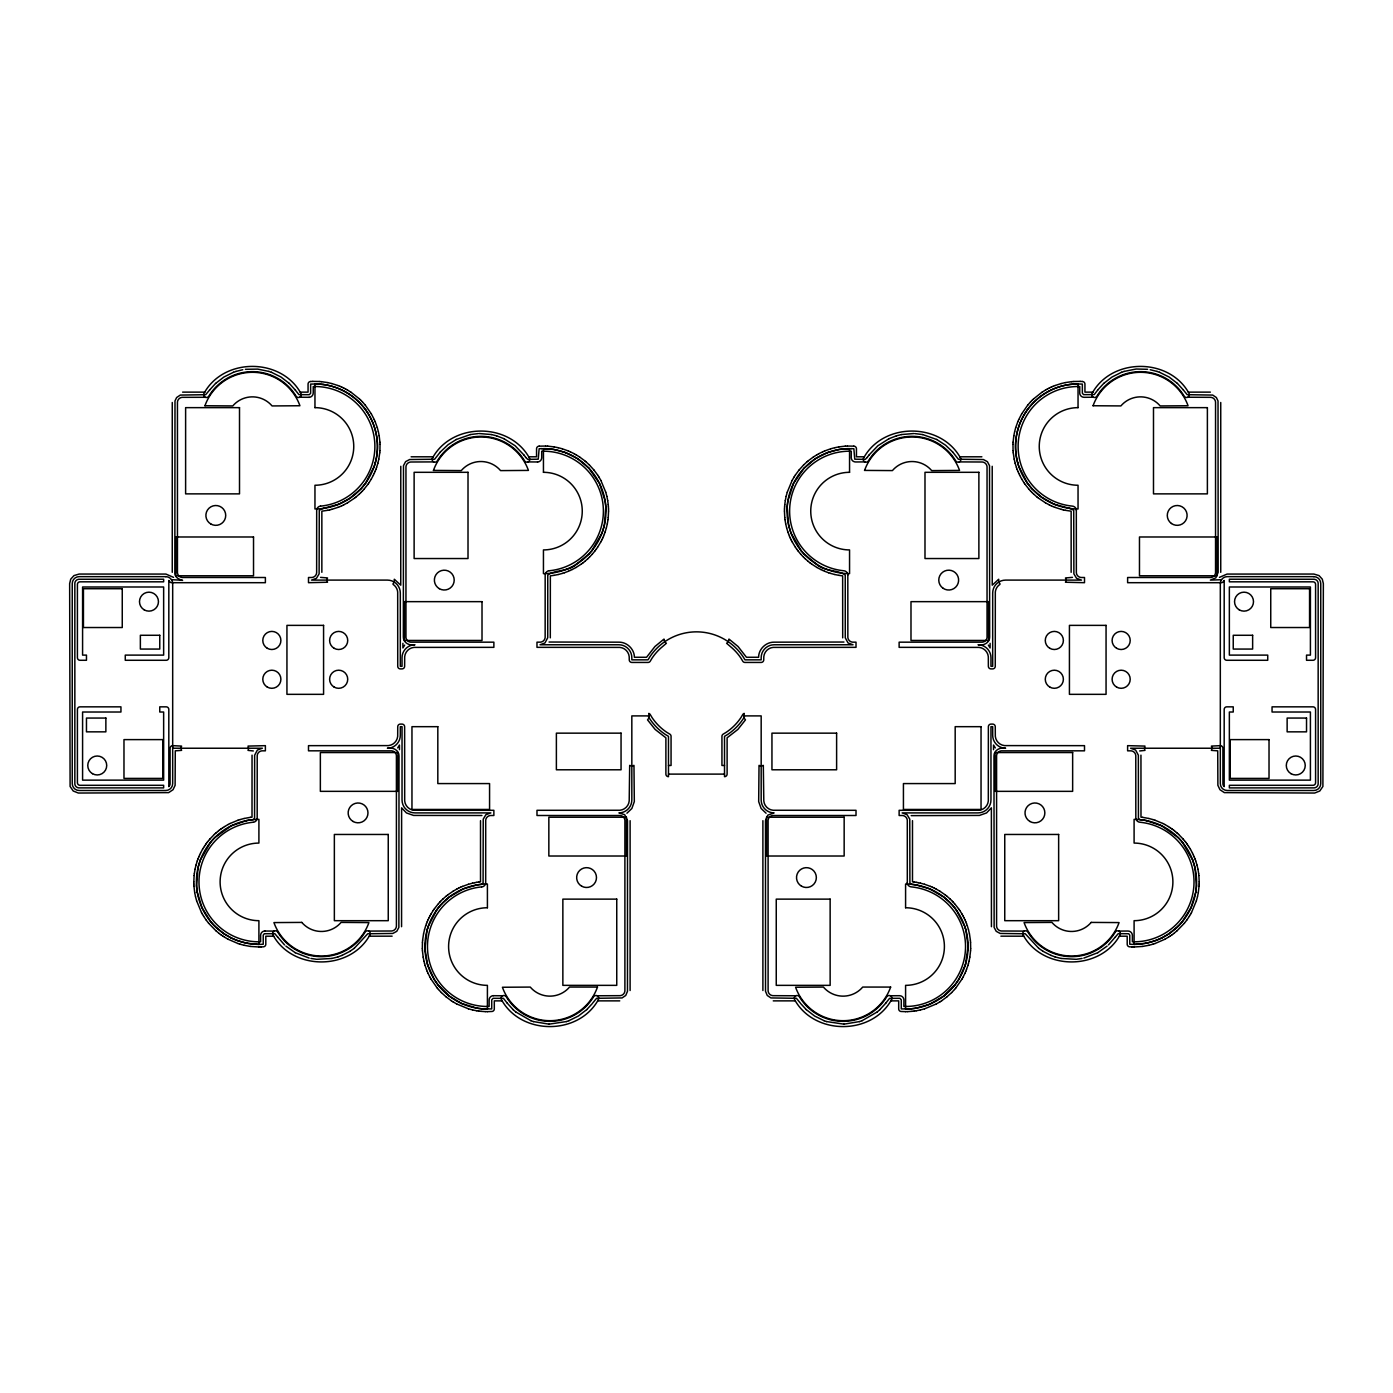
<?xml version="1.0" encoding="UTF-8"?>
<svg xmlns="http://www.w3.org/2000/svg" width="1393" height="1393" viewBox="0 0 1393 1393"><rect width="100%" height="100%" fill="white"/><g stroke="black" fill="none" stroke-linecap="round" stroke-linejoin="round"><path stroke-width="1.5" d="M193.819 881.821L194.115 875.553M608.549 511.179L608.236 517.447M784.451 511.057L784.485 509.037M970.66 948.616L970.555 942.347M1012.972 444.384L1013.077 450.653M1199.147 883.963L1199.181 881.943M252.046 755.145L252.011 817.151L250.479 817.325M379.923 450.653L380.028 444.384M400.784 466.307L400.749 585.164L394.289 579.262A5.607 5.607 0 0 1 392.965 583.876L393.139 584.433A10.343 10.343 0 0 1 397.684 592.025L397.736 666.324A2.594 2.594 0 0 0 400.313 668.901L402.037 668.901A2.594 2.594 0 0 0 404.632 666.324L404.684 656.678A10.343 10.343 0 0 1 413.965 647.397L493.871 647.345L493.871 642.173L410.587 642.156A5.172 5.172 0 0 1 405.955 637.506L405.955 466.638A5.172 5.172 0 0 1 410.587 462.006L433.676 461.901M401.567 926.693L401.619 807.836L406.46 812.937L413.582 815.427L481.908 815.497M422.445 942.347L422.34 948.616M550.305 637.855L550.357 575.849L553.996 575.361M784.485 508.933L784.59 506.913M787.167 507.052L788.664 525.3M970.555 950.757L970.66 948.737M1012.972 444.263L1013.077 442.243M1196.465 885.948L1194.968 867.7M1199.06 886.087L1199.147 884.067M379.749 452.777L379.906 450.757M422.445 942.243L422.619 940.223M784.59 506.808L784.764 504.788M787.167 507.017L787.863 500.94M970.555 950.862L969.824 957.095M1013.094 442.138L1013.808 435.905M1196.465 885.983L1195.769 892.06M1199.042 886.192L1198.328 892.425M194.132 875.448L194.358 873.446M379.732 452.882L378.809 459.098M422.619 940.118L423.542 933.902M608.01 519.554L608.236 517.552M784.764 504.684L785.304 500.575M194.376 873.324L195.055 869.232M607.992 519.676L607.313 523.768M785.321 500.453L786.14 496.396M787.881 500.923L793.47 483.475L803.918 468.396M1013.825 435.783L1014.626 431.726M969.807 957.217L969.006 961.274M1195.769 892.077L1191.032 907.661L1182.413 921.522M1198.311 892.547L1197.492 896.604M195.072 869.128L196.013 865.088M198.032 867.7L196.535 885.948M378.792 459.202L377.851 463.242M423.576 933.798L424.517 929.758M604.336 525.3L605.833 507.052M607.296 523.872L606.355 527.912M198.032 867.665L200.4 859.881M375.344 462.615C379.819 446.143 377.12 427.912 368.048 413.442M427.024 930.385L424.935 948.581L427.581 964.687M604.336 525.335L601.968 533.119M786.157 496.274L787.237 492.269M1014.661 431.621L1015.723 427.599M968.483 963.347L968.971 961.379M1197.475 896.726L1196.395 900.731M196.047 864.983L197.249 861.013M374.787 464.583L375.344 462.65M377.816 463.347L376.615 467.317M424.534 929.653L425.736 925.683M427.024 930.35L427.581 928.417M606.321 528.017L605.119 531.987M965.419 964.687L968.1 946.561L965.976 930.385M967.909 965.401L968.466 963.451M374.16 466.533L374.769 464.618M427.581 928.382L428.208 926.467M787.271 492.164L792.112 480.481M1015.758 427.494L1017.883 421.591M965.419 964.705L958.68 979.558M967.874 965.506L966.533 969.424M1196.361 900.836L1191.52 912.519M197.284 860.909L197.963 859.011M374.142 466.551L365.784 482.849M375.901 469.337L376.58 467.421M425.788 925.579L426.467 923.663M428.208 926.449L436.584 910.151M604.405 533.989L605.084 532.091M197.998 858.906L198.746 857.026M200.418 859.847L210.587 842.243M375.117 471.304L375.866 469.441M426.502 923.559L427.233 921.696M601.95 533.153L591.781 550.757M603.622 535.974L604.353 534.094M965.767 971.409L966.498 969.528M198.799 856.921L199.599 855.058M374.282 473.272L375.083 471.409M427.285 921.591L428.086 919.728M602.769 537.942L603.569 536.079M1017.917 421.487L1018.718 419.641M964.914 973.359L965.715 971.513M373.376 475.187L374.229 473.376M199.634 854.971L200.505 853.143M601.863 539.857L602.716 538.029M428.139 919.624L428.992 917.813M1018.771 419.537L1021.644 413.947M964.861 973.463L963.033 977.19M373.324 475.292L371.356 478.948M200.557 853.038L202.507 849.382M600.888 541.755L601.811 539.962M429.044 917.708L429.967 915.915M600.836 541.86L597.614 547.24M430.019 915.81L430.994 914.052M792.164 480.376L794.236 476.789M962.006 979.053L962.981 977.294M1190.493 914.383L1191.468 912.624M371.304 479.053L369.11 482.57M320.547 577.364L327.529 577.956A5.607 5.607 0 0 0 327.529 582.239L308.497 582.692L308.497 577.503L312.015 577.486A5.172 5.172 0 0 0 316.646 572.836L316.681 510.395A4.371 4.371 0 0 1 320.512 506.059M253.317 750.966L248.006 750.374A5.607 5.607 0 0 0 248.006 746.091L265.384 745.655L265.384 750.827L261.849 750.844A5.172 5.172 0 0 0 257.217 755.494L257.183 817.935A4.371 4.371 0 0 1 253.369 822.27M202.56 849.277L203.604 847.553M549.051 642.034L618.892 642.173C627.024 641.999 634.39 649.121 634.407 657.27L646.561 657.27L654.954 646.509L664.026 639.056A5.607 5.607 0 0 0 666.394 643.287L662.58 646.561A53.456 53.456 0 0 0 652.046 658.175L650.252 661.187A2.594 2.594 0 0 1 648.041 662.441L631.83 662.441A2.594 2.594 0 0 1 629.253 659.847L629.201 656.678A10.343 10.343 0 0 0 619.92 647.397L536.984 647.345L536.984 642.173L540.501 642.156A5.172 5.172 0 0 0 545.151 637.506L545.168 575.065A4.371 4.371 0 0 1 548.999 570.73M431.064 913.947L433.24 910.43M1021.696 413.843L1027.686 405.189M1024.952 413.442C1015.88 427.912 1013.181 446.143 1017.656 462.615M961.936 979.157L955.946 987.811M1219.432 577.364L1227.076 574.073L1313.86 574.055L1319.032 575.588L1322.288 579.192L1323.35 583.545L1322.897 786.453L1319.78 790.998L1314.661 793.035L1224.343 792.617L1219.955 789.692L1217.882 785.304L1217.726 750.827L1211.405 750.374A5.607 5.607 0 0 0 1211.405 746.091L1220.32 745.655A2.594 2.594 0 0 1 1222.897 748.233L1222.915 784.015A4.301 4.301 0 0 0 1224.168 786.627L1224.186 709.437A2.594 2.594 0 0 1 1226.78 706.843L1233.24 706.843L1233.24 712.015L1229.357 712.015L1229.357 780.132L1310.413 780.132L1310.413 712.015L1272.053 712.015L1272.053 706.843L1313.007 706.843A2.594 2.594 0 0 1 1315.584 709.437L1315.584 782.727A2.594 2.594 0 0 1 1313.007 785.304L1229.357 785.304L1229.357 787.898L1314.295 787.881A4.301 4.301 0 0 0 1318.161 784.015L1318.161 583.127A4.301 4.301 0 0 0 1314.295 579.262L1229.357 579.227L1229.357 581.821L1313.007 581.821A2.594 2.594 0 0 1 1315.584 584.416L1315.584 657.705A2.594 2.594 0 0 1 1313.007 660.282L1306.53 660.282L1306.53 655.11L1310.413 655.11L1310.413 586.993L1229.357 586.993L1229.357 655.11L1267.734 655.11L1267.734 660.282L1226.78 660.282A2.594 2.594 0 0 1 1224.186 657.705L1224.186 580.481L1223.472 581.421A2.594 2.594 0 0 1 1221.243 582.692L1127.616 582.692L1127.616 577.503L1210.9 577.486A5.172 5.172 0 0 0 1215.549 572.836L1215.549 401.968A5.172 5.172 0 0 0 1210.9 397.336L1187.829 397.231M1221.469 579.714L1210.378 580.097L1215.845 577.851L1218.161 572.366L1218.022 401.01L1216.368 397.527L1212.694 395.072L1187.202 394.689L1183.319 389.936M1189.396 916.211L1190.44 914.487M203.657 847.449L204.754 845.76M794.289 476.702L795.386 474.996M1024.969 413.425L1027.216 410.047M958.68 979.575L955.198 984.59M1189.343 916.298L1187.028 919.763M867.247 457.479L865.245 459.377L854.762 459.185L853.857 448.755L851.611 448.633M867.264 457.461L868.779 455.302M367.909 484.329L369.058 482.657M204.823 845.673L205.972 844.001M596.396 548.999L597.545 547.327M433.31 910.343L434.459 908.671M795.455 474.909L799.182 469.859M1115.375 936.984L1118.213 933.658L1128.713 933.745L1129.775 935.173L1129.775 944.245L1134.076 944.402A62.511 62.511 0 0 0 1196.604 881.873A62.511 62.511 0 0 0 1134.094 819.363L1134.094 843.078A38.795 38.795 0 0 1 1172.889 881.873A38.795 38.795 0 0 1 1134.094 920.686L1134.094 944.402M1115.375 936.984L1108.428 944.924M365.767 482.866L361.971 487.654M367.839 484.416L363.939 489.326M206.025 843.914L207.226 842.295M595.124 550.705L596.326 549.086M434.529 908.584L438.429 903.674M436.601 910.134L437.802 908.515M1027.233 410.03C1037.123 396.117 1052.934 386.645 1069.876 384.468M1186.975 919.85L1184.45 923.141M209.681 389.936L205.624 394.707L180.306 395.072L176.632 397.527L174.996 400.923L174.839 572.314C173.69 582.274 194.933 580.533 171.531 579.714M868.779 455.302L877.869 445.76L889.013 438.691M592.669 1003.064L596.57 998.311L622.062 997.928L625.736 995.473L627.477 991.328L627.512 820.634L624.708 814.696L618.892 812.903A12.937 12.937 0 0 0 631.83 799.965L631.83 715.898L648.041 715.898L649.904 719.014A56.051 56.051 0 0 0 665.366 734.477L668.483 736.34L668.483 776.685A2.594 2.594 0 0 1 665.889 774.108L665.889 737.802L655.128 729.427L647.536 719.868A5.607 5.607 0 0 0 648.755 713.756L648.755 713.408A2.594 2.594 0 0 1 650.252 714.574L652.046 717.569A53.456 53.456 0 0 0 666.794 732.318L669.807 734.128A2.594 2.594 0 0 1 671.06 736.34L671.06 765.471L668.483 765.471M1097.788 389.936L1094.236 394.585L1083.58 394.637L1082.361 393.157L1082.344 384.085L1076.005 383.963M885.844 1003.064L889.552 998.363L899.895 998.311L901.271 999.843L901.288 1008.915L909.664 1008.932M209.699 389.918L215.602 383.406M1097.806 389.918L1103.709 383.406M885.826 1003.082L879.923 1009.594M207.296 842.208L208.55 840.623M595.072 550.792L592.425 553.996M437.82 908.48L440.397 905.346M955.18 984.625L943.653 996.134M592.129 1003.761L586.766 1009.594M208.619 840.536L209.925 839.004M210.604 842.208L214.696 837.681M591.764 550.792L589.082 553.839M799.269 469.772L803.482 465.123M1027.755 405.102L1030.489 401.985M954.571 989.43L955.877 987.898M1182.396 921.557L1178.304 926.066M1184.381 923.228L1177.05 930.785M440.414 451.872L434.633 459.237L409.629 459.533L405.642 461.623L403.5 465.593L403.343 636.984C403.152 642.887 409.786 646.073 414.975 644.767A12.937 12.937 0 0 0 402.037 657.705L402.037 666.324L400.313 666.324L400.313 593.035A12.937 12.937 0 0 0 387.393 580.097L311.492 580.097L316.455 578.304L319.119 573.812L319.276 510.221L323.106 508.428M440.432 451.872L448.128 444.663L456.312 439.474M360.595 489.169L361.954 487.672M362.511 490.911L363.869 489.413M210.012 838.917L214.365 834.407M592.356 554.083L589.518 557.113M438.499 903.587L439.857 902.089M440.414 905.328L441.773 903.831M954.501 989.518L951.663 992.547M360.578 489.187L349.695 498.415L338.899 504.196M361.031 492.443L362.441 490.998M589.065 553.857L576.476 564.2M803.935 468.379L814.801 459.15M439.927 902.002L441.337 900.557M441.79 903.813L449.347 896.97M1030.559 401.915L1031.969 400.453M359.498 493.923L360.944 492.53M214.714 837.663L231.255 825.823M588.003 558.593L589.448 557.183M803.552 465.053L806.582 462.215M441.407 900.47L442.87 899.077M1032.056 400.383L1033.502 398.973M951.593 992.617L946.944 996.831M1178.286 926.101L1168.831 933.85M215.619 383.406L223.977 376.981L233.449 372.297M1103.726 383.406L1112.084 376.981L1121.574 372.297M586.749 1009.594L578.391 1016.019L568.901 1020.703M879.923 1009.594L877.277 1011.91M359.411 494.01L356.295 496.744M214.452 834.337L215.95 832.979M587.916 558.663L584.799 561.396M442.939 898.99L446.056 896.256M1033.589 398.903L1041.825 392.356M1107.104 946.108L1097.754 952.69M216.037 832.91L217.569 831.604M806.669 462.145L808.201 460.839M1176.963 930.855L1173.759 933.502M877.259 1011.927L862.075 1020.703M354.64 498.067L356.208 496.813M217.656 831.517L219.241 830.263M583.127 562.737L584.712 561.483M808.288 460.752L813.338 457.026M446.143 896.187L447.728 894.933M946.857 996.9L941.807 1000.644M354.24 948.337L367.735 933.763L392.826 933.449L396.779 931.308L398.868 927.407L399.025 756.016C399.199 750.148 392.582 746.874 387.393 748.233A12.937 12.937 0 0 0 400.313 735.295L400.313 726.676L402.037 726.676L402.037 799.965A12.937 12.937 0 0 0 414.975 812.903L490.876 812.903L485.896 814.696L483.232 819.188L483.092 882.779L481.856 884.259L477.242 884.868M354.222 948.354L349.887 951.349M354.536 498.137L347.553 502.803M219.328 830.193L220.947 828.992M581.421 564.008L583.04 562.807M447.815 894.863L452.986 891.294M449.364 896.953L463.469 888.804M988.334 645.098L990.092 647.954L990.092 643.322M995.298 747.902L993.54 745.046L993.54 749.678M943.636 996.152L929.531 1004.301L915.793 1008.219M1172.053 934.773L1173.672 933.571M581.316 564.061L576.058 567.473M221.034 828.939L222.706 827.79M1170.294 935.974L1171.966 934.825M222.793 827.721L224.482 826.624M813.425 456.956L816.942 454.762M814.835 459.133L816.524 458.036M1041.929 392.286L1045.447 390.092M940.014 1001.811L941.72 1000.714M1168.814 933.867L1161.745 937.942M1168.518 937.141L1170.207 936.044M349.869 951.367L342.051 955.372M576.458 564.217C568.919 571.739 554.954 569.598 547.762 575.065L547.728 637.715L544.959 642.974L540.031 644.767L618.892 644.767A12.937 12.937 0 0 1 631.83 657.705L631.83 659.847L648.041 659.847L649.904 656.747A56.051 56.051 0 0 1 743.096 656.747L744.959 659.847L761.17 659.847L761.17 657.705A12.937 12.937 0 0 1 774.108 644.767L853.021 644.767L848.041 642.974L845.272 637.802L845.238 575.065C838.029 569.615 824.099 571.722 816.542 564.217M816.542 458.018L827.512 452.621M224.586 826.571L228.173 824.499M453.073 891.241L456.678 889.169M626.937 813.216L631.865 808.48L634.32 801.619L633.972 765.384A5.607 5.607 0 0 1 629.688 765.384L629.201 800.975A10.343 10.343 0 0 1 619.92 810.256L536.984 810.308L536.984 815.497L620.268 815.514A5.172 5.172 0 0 1 624.9 820.164L624.9 991.032A5.172 5.172 0 0 1 620.268 995.664L597.179 995.769M939.927 1001.863L936.322 1003.935M1168.414 937.193L1164.827 939.265M347.466 502.856L343.792 504.806M575.953 567.526L572.297 569.476M817.047 454.71L818.805 453.735M1045.534 390.04L1047.31 389.065M1097.754 952.708L1083.824 958.071M818.91 453.683L822.636 451.837M1047.397 389.013L1049.208 388.09M228.278 824.447L230.071 823.524M456.765 889.117L458.558 888.194M936.235 1003.987L924.552 1008.828M1164.722 939.317L1155.058 943.514M456.329 439.474L470.416 434.546M341.877 505.729L343.705 504.858M570.364 570.399L572.192 569.528M1049.295 388.038L1051.123 387.184M230.176 823.472L237.942 820.251M231.273 825.805L246.7 820.581M458.663 888.142L460.491 887.271M1161.727 937.959L1156.12 940.379M889.03 438.691L896.413 435.835M299.721 397.231L309.054 397.301M339.927 506.564L341.773 505.763M528.208 461.901L537.541 461.971M822.741 451.802L824.586 451.001M568.414 571.234L570.259 570.433M1051.227 387.132L1053.073 386.331M959.324 461.901L982.413 462.006A5.172 5.172 0 0 1 987.045 466.638L987.045 637.506A5.172 5.172 0 0 1 982.413 642.156L899.129 642.173L899.129 647.345L979.035 647.397A10.343 10.343 0 0 1 988.316 656.678L988.368 666.324A2.594 2.594 0 0 0 990.963 668.901L992.687 668.901A2.594 2.594 0 0 0 995.264 666.324L995.316 592.025A10.343 10.343 0 0 1 999.861 584.433L1000.035 583.876A5.607 5.607 0 0 1 998.711 579.262L992.251 585.164L992.216 466.307M274.16 931.099L264.949 931.029M460.595 887.237L462.441 886.436M502.647 995.769L493.314 995.699M795.821 995.769L772.732 995.664A5.172 5.172 0 0 1 768.1 991.032L768.1 820.164A5.172 5.172 0 0 1 772.732 815.514L856.016 815.497L856.016 810.308L773.08 810.256A10.343 10.343 0 0 1 763.799 800.975L763.312 765.384A5.607 5.607 0 0 1 759.028 765.384L758.68 801.619L761.135 808.48L766.063 813.216M1024.308 931.099L1001.219 930.994A5.172 5.172 0 0 1 996.587 926.362L996.587 755.494A5.172 5.172 0 0 1 1001.219 750.844L1084.503 750.827L1084.503 745.655L1004.597 745.603A10.343 10.343 0 0 1 995.316 736.322L995.264 726.676A2.594 2.594 0 0 0 992.687 724.099L990.963 724.099A2.594 2.594 0 0 0 988.368 726.676L988.316 800.975A10.343 10.343 0 0 1 979.035 810.256L899.129 810.308L899.129 815.497L902.647 815.514A5.172 5.172 0 0 1 907.296 820.164L907.313 882.727M342.034 955.389L337.924 956.904M338.865 504.214L323.124 508.428M337.942 507.348L339.822 506.617M824.691 450.949L830.594 448.842M568.309 571.287L564.426 572.749M1053.178 386.279L1055.058 385.548M462.546 886.383L468.448 884.276M463.503 888.786L477.207 884.868M233.467 372.297L235.957 371.426M1121.574 372.297L1124.064 371.426M568.901 1020.703L566.411 1021.574M862.058 1020.703L859.568 1021.574M337.837 507.4L331.865 509.316M827.546 452.603L839.352 449.451L851.576 448.633M1055.163 385.495L1061.135 383.58M1156.103 940.397L1146.3 943.183M562.406 573.394L564.322 572.784M238.046 820.216L239.962 819.606M1153.038 944.158L1154.954 943.549M235.974 371.426L242.782 369.72M1124.081 371.426L1136.148 369.023L1147.588 369.302M337.907 956.904L331.952 958.454M566.394 1021.574L549.051 1024.151M859.568 1021.574L843.966 1024.151M896.43 435.835L901.532 434.546M830.698 448.807L834.703 447.728M562.302 573.428L558.297 574.508M240.066 819.572L244.071 818.492M468.57 884.242L472.575 883.162M924.43 1008.863L920.425 1009.942M1152.934 944.193L1148.929 945.272M329.793 509.838L331.76 509.35M1061.24 383.563L1065.279 382.605M327.721 510.291L329.688 509.855M834.825 447.71L838.882 446.892M558.175 574.525L554.118 575.344M244.193 818.475L250.357 817.343M472.68 883.145L474.647 882.709M1148.807 945.29L1142.643 946.422M920.32 1009.96L916.246 1010.778M470.434 434.546L478.287 433.589M901.55 434.546L913.808 433.536M331.934 958.454L317.029 959.307M1082.082 958.454L1076.859 959.22M327.599 510.308L321.853 511.179L321.853 572.314M1065.401 382.587L1071.6 381.665M246.735 820.564L253.352 819.589L254.571 818.266L254.64 755.198L257.409 750.026L262.389 748.233L172.68 748.233M474.769 882.692L476.754 882.326M1146.265 943.2L1134.094 944.402M839.004 446.874L845.238 446.16M476.859 882.309L478.861 882.013M915.758 1008.236L909.699 1008.932M914.139 1011.092L916.141 1010.796M245.412 369.302L257.722 369.11L268.919 371.426M1069.894 384.468L1075.988 383.963M478.966 881.995L480.515 881.821L480.515 820.686M1142.521 946.439L1134.146 946.979M912.032 1011.335L914.034 1011.092M310.639 381.49L310.482 381.508A2.594 2.594 0 0 0 308.062 383.963L308.062 392.129L300.157 392.129M1071.722 381.665L1073.724 381.49M539.143 446.16L538.812 446.195A2.594 2.594 0 0 0 536.566 448.633L536.549 456.8L528.661 456.8M911.91 1011.335L907.783 1011.614M1075.971 959.307L1061.066 958.454M310.761 381.49L312.763 381.386M1073.846 381.49L1080.115 381.386M539.248 446.16L545.534 446.056M541.389 448.633L539.143 448.755L538.238 459.185L527.755 459.377L525.753 457.479M845.342 446.16L847.362 446.056M392.112 936.166L369.145 936.2M261.1 946.944L263.556 946.805A2.594 2.594 0 0 0 265.802 944.367L265.802 936.2L273.707 936.2M479.192 433.536L491.45 434.546M312.885 381.386L319.154 381.49M541.424 448.633L553.613 449.434L565.454 452.603M847.466 446.056L853.752 446.16M258.906 944.402L258.906 920.686A38.795 38.795 0 0 1 220.111 881.873A38.795 38.795 0 0 1 258.906 843.078L258.906 819.363A62.511 62.511 0 0 0 196.396 881.873A62.511 62.511 0 0 0 258.906 944.402L263.225 944.245L263.225 935.173L264.287 933.745L274.787 933.658L277.625 936.984M258.976 946.979L260.979 946.944M487.463 1011.649L492.06 1011.475A2.594 2.594 0 0 0 494.306 1009.037L494.306 1000.87L502.194 1000.87M905.642 1011.649L907.661 1011.614M843.949 1024.151L826.606 1021.574M182.622 392.129L204.736 392.129M1092.843 392.129L1084.938 392.129L1084.938 383.998A2.594 2.594 0 0 0 1082.692 381.525L1082.361 381.49M1188.264 392.129L1210.378 392.129M205.346 397.301L182.1 397.336A5.172 5.172 0 0 0 177.451 401.968L177.451 572.836A5.172 5.172 0 0 0 182.1 577.486L265.384 577.503L265.384 582.692L171.757 582.692A2.594 2.594 0 0 1 169.528 581.421L168.832 580.498L168.814 657.705A2.594 2.594 0 0 1 166.22 660.282L125.266 660.282L125.266 655.11L163.643 655.11L163.643 586.993L82.587 586.993L82.587 655.11L86.47 655.11L86.47 660.282L79.993 660.282A2.594 2.594 0 0 1 77.416 657.705L77.416 584.416A2.594 2.594 0 0 1 79.993 581.821L163.643 581.821L163.643 579.227L78.705 579.262A4.301 4.301 0 0 0 74.839 583.127L74.839 784.015A4.301 4.301 0 0 0 78.705 787.881L163.643 787.898L163.643 785.304L79.993 785.304A2.594 2.594 0 0 1 77.416 782.727L77.416 709.437A2.594 2.594 0 0 1 79.993 706.843L120.947 706.843L120.947 712.015L82.587 712.015L82.587 780.132L163.643 780.132L163.643 712.015L159.76 712.015L159.76 706.843L166.22 706.843A2.594 2.594 0 0 1 168.814 709.437L168.832 786.627A4.301 4.301 0 0 0 170.085 784.015L170.103 748.233A2.594 2.594 0 0 1 172.68 745.655L181.595 746.091A5.607 5.607 0 0 0 181.595 750.374L175.274 750.827L175.118 785.304L173.045 789.692L168.657 792.617L78.339 793.035L73.22 790.998L70.103 786.453L69.65 583.545L70.712 579.192L73.968 575.588L79.14 574.055L165.924 574.073L173.568 577.364M411.127 456.8L433.223 456.8M864.339 456.8L856.451 456.8L856.451 448.668A2.594 2.594 0 0 0 854.188 446.195L853.857 446.16M959.777 456.8L981.873 456.8M1220.32 748.233L1130.611 748.233L1135.591 750.026L1138.36 755.198L1138.429 818.266L1139.648 819.589L1146.265 820.564M1139.683 750.966L1144.994 750.374A5.607 5.607 0 0 1 1144.994 746.091L1127.616 745.655L1127.616 750.827L1131.151 750.844A5.172 5.172 0 0 1 1135.783 755.494L1135.817 818.057A4.44 4.44 0 0 0 1139.962 822.236A59.934 59.934 0 0 1 1193.94 884.816A59.934 59.934 0 0 1 1134.094 941.807L1132.37 941.772L1132.37 935.347A4.371 4.371 0 0 0 1128.051 931.029L1118.84 931.099M724.517 765.471L721.94 765.471L721.94 736.34A2.594 2.594 0 0 1 723.193 734.128L726.206 732.318A53.456 53.456 0 0 0 740.954 717.569L742.748 714.574A2.594 2.594 0 0 1 744.245 713.408L744.245 713.756A5.607 5.607 0 0 0 745.464 719.868L737.872 729.427L727.111 737.802L727.111 774.108A2.594 2.594 0 0 1 724.517 776.685L724.517 736.34L727.634 734.477A56.051 56.051 0 0 0 743.096 719.014L744.959 715.898L761.17 715.898L761.17 799.965A12.937 12.937 0 0 0 774.108 812.903L767.787 815.149L765.488 820.634L765.523 991.328L767.264 995.473L770.938 997.928L796.43 998.311L800.331 1003.064M668.483 774.108L724.517 774.108M911.179 815.636L979.418 815.427L986.54 812.937L991.381 807.836L991.433 926.693M301.776 922.41L273.933 922.584A50.444 50.444 0 0 0 368.919 922.584L341.076 922.41A25.805 25.805 0 0 1 301.793 922.392M1091.224 922.41L1119.067 922.584A50.444 50.444 0 0 1 1024.081 922.584L1051.924 922.41A25.805 25.805 0 0 0 1091.207 922.392M1023.855 936.2L1000.888 936.166M1119.293 936.2L1127.198 936.2L1127.198 944.367A2.594 2.594 0 0 0 1129.444 946.805L1131.9 946.944M597.632 1000.87L619.746 1000.87M773.254 1000.87L795.368 1000.87M890.806 1000.87L898.694 1000.87L898.694 1009.037A2.594 2.594 0 0 0 900.94 1011.475L905.537 1011.649M316.995 383.963L310.656 384.085L310.622 393.331L309.263 394.689L298.92 394.637L295.212 389.936M1132.021 946.944L1134.024 946.979M258.906 944.402L246.735 943.2M258.854 946.979L250.479 946.439M485.339 1011.614L487.358 1011.649M549.034 1024.151L533.432 1021.574M1080.237 381.386L1082.239 381.49M317.012 383.963L323.106 384.468M545.638 446.056L547.658 446.16M483.336 1008.932L491.712 1008.915L491.729 999.843L493.105 998.311L503.448 998.363L507.156 1003.064M485.217 1011.614L481.09 1011.335M914.713 433.589L922.566 434.546M319.276 381.49L321.278 381.665M547.762 446.16L553.996 446.874M483.301 1008.932L477.242 1008.236M316.141 959.22L310.918 958.454M321.4 381.665L327.599 382.587M1069.894 508.428L1073.724 510.221L1073.881 573.812L1076.545 578.304L1081.508 580.097L1005.607 580.097A12.937 12.937 0 0 0 992.687 593.035L992.687 666.324L990.963 666.324L990.963 657.705A12.937 12.937 0 0 0 978.025 644.767C983.214 646.073 989.848 642.887 989.657 636.984L989.518 465.68L987.411 461.692L983.458 459.551L958.367 459.237L952.586 451.872M1142.521 817.325L1140.989 817.151L1140.954 755.145M914.034 881.995L912.485 881.821L912.485 820.686M478.966 1011.092L480.968 1011.335M323.124 384.468C340.066 386.645 355.877 396.117 365.767 410.03M1069.876 508.428L1054.135 504.214M839.004 575.361L842.643 575.849L842.695 637.855M1142.643 817.343L1148.807 818.475M914.139 882.013L916.141 882.309M915.758 884.868L910.987 884.207L909.908 882.779L909.768 819.188L907.104 814.696L902.159 812.903L978.025 812.903A12.937 12.937 0 0 0 990.963 799.965L990.963 726.676L992.687 726.676L992.687 735.295A12.937 12.937 0 0 0 1005.607 748.233C1000.435 746.892 993.836 750.13 993.975 755.981L994.132 927.407L996.221 931.308L1000.174 933.449L1025.265 933.763L1038.76 948.337M250.357 946.422L244.193 945.29M476.859 1010.796L478.861 1011.092M1065.401 510.308L1071.147 511.179L1071.147 572.314M554.118 446.892L558.175 447.71M838.882 575.344L834.825 574.525M916.246 882.326L918.231 882.692M915.793 884.868L929.497 888.786M477.207 1008.219L461.623 1003.5L449.364 996.152M476.754 1010.778L472.68 1009.96M1150.218 369.72L1157.026 371.426M922.584 434.546L936.671 439.474M491.468 434.546L496.57 435.835M1061.048 958.454L1055.093 956.904M1063.312 509.855L1065.279 510.291M327.721 382.605L331.76 383.563M1146.3 820.581L1161.727 825.805M918.353 882.709L920.32 883.145M246.7 943.183L236.897 940.397M309.176 958.071L295.246 952.708M1061.24 509.35L1063.207 509.838M558.297 447.728L562.302 448.807M834.703 574.508L830.698 573.428M1148.929 818.492L1152.934 819.572M920.425 883.162L924.43 884.242M244.071 945.272L240.066 944.193M472.575 1009.942L468.57 1008.863M1061.135 509.316L1055.163 507.4M331.865 383.58L337.837 385.495M496.587 435.835L503.97 438.691M562.406 448.842L568.309 450.949M828.678 572.784L830.594 573.394M1153.038 819.606L1154.954 820.216M924.552 884.276L930.454 886.383M468.448 1008.828L456.765 1003.987M238.046 943.549L239.962 944.158M1157.043 371.426L1159.533 372.297M268.936 371.426L271.426 372.297M1055.076 956.904L1050.966 955.389M826.589 1021.574L824.099 1020.703M533.432 1021.574L530.942 1020.703M828.574 572.749L824.691 571.287M1155.058 820.251L1162.824 823.472M237.942 943.514L228.278 939.317M1159.551 372.297L1169.006 376.963L1177.381 383.406M271.426 372.297L280.898 376.963L289.274 383.406M824.099 1020.703L814.626 1016.037L806.251 1009.594M530.925 1020.703L515.741 1011.927M1053.178 506.617L1055.058 507.348M565.488 452.621L576.458 458.018M337.942 385.548L339.822 386.279M236.88 940.379L231.273 937.959M1050.949 955.372L1043.131 951.367M1093.279 397.231L1084.085 397.301A4.371 4.371 0 0 1 1079.714 393.122L1079.767 386.558L1078.043 386.523A59.934 59.934 0 0 0 1018.196 443.514A59.934 59.934 0 0 0 1072.175 506.094A4.44 4.44 0 0 1 1076.423 510.256M864.792 461.901L855.581 461.971A4.371 4.371 0 0 1 851.227 457.792L851.28 451.228L849.556 451.193A59.934 59.934 0 0 0 789.692 508.184A59.934 59.934 0 0 0 843.67 570.747A4.44 4.44 0 0 1 847.919 574.926M890.353 995.769L899.565 995.699A4.371 4.371 0 0 1 903.918 999.878L903.865 1006.442L905.589 1006.477A59.934 59.934 0 0 0 965.453 949.486A59.934 59.934 0 0 0 911.475 886.906A4.44 4.44 0 0 1 907.209 882.744M368.692 931.099L391.781 930.994A5.172 5.172 0 0 0 396.413 926.362L396.413 755.494A5.172 5.172 0 0 0 391.781 750.844L308.497 750.827L308.497 745.655L388.403 745.603A10.343 10.343 0 0 0 397.684 736.322L397.736 726.676A2.594 2.594 0 0 1 400.313 724.099L402.037 724.099A2.594 2.594 0 0 1 404.632 726.676L404.684 800.975A10.343 10.343 0 0 0 413.965 810.256L493.871 810.308L493.871 815.497L490.353 815.514A5.172 5.172 0 0 0 485.704 820.164L485.687 882.605A4.371 4.371 0 0 1 481.856 886.941M1054.101 504.196L1041.633 497.266L1032.422 489.187M1051.227 505.763L1053.073 506.564M568.414 451.001L570.259 451.802M822.741 570.433L824.586 571.234M339.927 386.331L341.773 387.132M930.559 886.436L932.405 887.237M929.531 888.804L943.636 896.953M1049.295 504.858L1051.123 505.729M820.808 569.528L822.636 570.399M570.364 451.837L574.09 453.683M341.877 387.184L343.705 388.038M932.509 887.271L934.337 888.142M503.987 438.691L515.114 445.743L524.221 455.302M1049.208 504.806L1045.534 502.856M820.703 569.476L817.047 567.526M343.792 388.09L345.603 389.013M1162.929 823.524L1164.722 824.447M1161.745 825.823L1178.286 837.663M934.442 888.194L936.235 889.117M231.255 937.942L224.186 933.867M936.688 439.474L945.551 445.185L952.568 451.872M574.195 453.735L575.953 454.71M1164.827 824.499L1168.414 826.571M345.69 389.065L347.466 390.04M936.322 889.169L939.927 891.241M456.678 1003.935L453.073 1001.863M228.173 939.265L224.586 937.193M295.246 952.69L285.896 946.108M1045.447 502.803L1038.464 498.137M816.942 567.473L811.684 564.061M576.058 454.762L579.575 456.956M347.553 390.092L351.071 392.286M1043.113 951.349L1038.778 948.354M816.524 564.2L803.935 553.857M1168.518 826.624L1170.207 827.721M576.476 458.036L578.165 459.133M940.014 891.294L945.185 894.863M451.28 1000.714L452.986 1001.811M222.793 936.044L224.482 937.141M1170.294 827.79L1171.966 828.939M579.662 457.026L584.712 460.752M578.199 459.15L589.065 468.379M351.175 392.356L359.411 398.903M451.193 1000.644L446.143 996.9M224.169 933.85L214.714 926.101M221.034 934.825L222.706 935.974M1172.053 828.992L1173.672 830.193M809.96 562.807L811.579 564.008M404.666 645.098L402.908 647.954L402.908 643.322M397.702 747.902L399.46 745.046L399.46 749.678M219.328 933.571L220.947 934.773M1036.792 496.813L1038.36 498.067M1173.759 830.263L1175.344 831.517M808.288 561.483L809.873 562.737M945.272 894.933L946.857 896.187M943.653 896.97L951.21 903.813M449.347 996.134L437.82 984.625M219.241 933.502L216.037 930.855M515.723 1011.91L513.077 1009.594M1036.705 496.744L1033.589 494.01M1175.431 831.604L1176.963 832.91M808.201 561.396L805.084 558.663M584.799 460.839L586.331 462.145M946.944 896.256L950.061 898.99M446.056 996.831L441.407 992.617M1177.05 832.979L1178.548 834.337M586.418 462.215L589.448 465.053M215.95 930.785L208.619 923.228M1177.398 383.406L1183.301 389.918M289.291 383.406L295.194 389.918M806.234 1009.594L800.871 1003.761M513.077 1009.594L507.174 1003.082M284.572 944.924L277.625 936.984M1032.056 492.53L1033.502 493.923M1178.635 834.407L1182.988 838.917M803.552 557.183L804.997 558.593M950.13 899.077L951.593 900.47M359.498 398.973L360.944 400.383M1030.559 490.998L1031.969 492.443M1178.304 837.681L1182.396 842.208M803.482 557.113L800.644 554.083M589.518 465.123L593.731 469.772M951.663 900.557L953.073 902.002M361.031 400.453L362.441 401.915M441.337 992.547L438.499 989.518M214.696 926.066L210.604 921.557M1031.046 487.672L1032.405 489.169M1029.131 489.413L1030.489 490.911M803.918 553.839L801.236 550.792M589.082 468.396L599.512 483.458L605.119 500.923M953.143 902.089L954.501 903.587M951.227 903.831L952.586 905.328M362.511 401.985L365.245 405.102M1031.029 487.654L1027.233 482.866M1029.061 489.326L1025.161 484.416M1183.075 839.004L1184.381 840.536M800.575 553.996L797.928 550.792M954.571 903.674L958.471 908.584M952.603 905.346L955.18 908.48M437.123 987.898L438.429 989.43M1184.45 840.623L1185.704 842.208M1182.413 842.243L1192.582 859.847M801.219 550.757L791.05 533.153M593.818 469.859L597.545 474.909M365.314 405.189L371.304 413.843M437.054 987.811L431.064 979.157M210.587 921.522L201.985 907.696L197.231 892.077M208.55 923.141L206.025 919.85M1185.774 842.295L1186.975 843.914M796.674 549.086L797.876 550.705M955.198 908.515L956.399 910.134M437.802 984.59L434.32 979.575M524.221 455.302L525.736 457.461M1027.216 482.849L1018.858 466.551M1023.942 482.657L1025.091 484.329M1187.028 844.001L1188.177 845.673M795.455 547.327L796.604 548.999M958.541 908.671L959.69 910.343M956.416 910.151L964.792 926.449M365.784 410.047L368.031 413.425M205.972 919.763L203.657 916.298M1023.89 482.57L1021.696 479.053M1188.246 845.76L1189.343 847.449M795.386 547.24L792.164 541.86M959.76 910.43L961.936 913.947M597.614 474.996L598.711 476.702M1072.453 577.364L1065.471 577.956A5.607 5.607 0 0 1 1065.471 582.239L1084.503 582.692L1084.503 577.503L1080.985 577.486A5.172 5.172 0 0 1 1076.354 572.836L1076.319 510.273M1189.396 847.553L1190.44 849.277M843.949 642.034L774.108 642.173C765.976 641.999 758.61 649.121 758.593 657.27L746.439 657.27L738.046 646.509L728.957 639.056A5.607 5.607 0 0 1 726.606 643.287L730.42 646.561A53.456 53.456 0 0 1 740.954 658.175L742.748 661.187A2.594 2.594 0 0 0 744.959 662.441L761.17 662.441A2.594 2.594 0 0 0 763.747 659.847L763.799 656.678A10.343 10.343 0 0 1 773.08 647.397L856.016 647.345L856.016 642.173L852.499 642.156A5.172 5.172 0 0 1 847.849 637.506L847.815 574.943M598.764 476.789L600.836 480.376M434.32 979.558L427.581 964.705M202.56 914.487L203.604 916.211M1021.644 478.948L1019.676 475.292M1190.493 849.382L1192.443 853.038M962.006 914.052L962.981 915.81M371.356 413.947L374.229 419.537M430.019 977.294L430.994 979.053M201.532 912.624L202.507 914.383M791.189 539.962L792.112 541.755M963.033 915.915L963.956 917.708M600.888 480.481L605.729 492.164M429.967 977.19L428.139 973.463M201.48 912.519L196.639 900.836M1018.771 473.376L1019.624 475.187M1192.495 853.143L1193.366 854.971M790.284 538.029L791.137 539.857M964.008 917.813L964.861 919.624M1193.401 855.058L1194.201 856.921M1017.917 471.409L1018.718 473.272M964.914 919.728L965.715 921.591M789.431 536.079L790.231 537.942M374.282 419.641L375.083 421.487M427.285 971.513L428.086 973.359M1194.254 857.026L1195.002 858.906M1017.134 469.441L1017.883 471.304M965.767 921.696L966.498 923.559M788.647 534.094L789.378 535.974M375.117 421.591L377.242 427.494M426.502 969.528L427.233 971.409M1195.037 859.011L1195.716 860.909M1192.6 859.881L1194.968 867.665M1016.42 467.421L1017.099 469.337M966.533 923.663L967.212 925.579M791.032 533.119L788.664 525.335M787.916 532.091L788.595 533.989M426.467 969.424L425.126 965.506M1195.751 861.013L1196.953 864.983M1018.231 464.618L1018.84 466.533M1016.385 467.317L1015.184 463.347M967.264 925.683L968.466 929.653M964.792 926.467L965.419 928.382M787.881 531.987L786.679 528.017M1017.656 462.65L1018.213 464.583M965.419 928.417L965.976 930.35M605.763 492.269L606.843 496.274M377.277 427.599L378.339 431.621M424.534 963.451L425.091 965.401M196.605 900.731L195.525 896.726M1196.987 865.088L1197.928 869.128M1015.149 463.242L1014.208 459.202M968.483 929.758L969.424 933.798M786.645 527.912L785.704 523.872M424.029 961.379L424.517 963.347M606.86 496.396L607.679 500.453M378.374 431.726L379.175 435.783M423.994 961.274L423.193 957.217M195.508 896.604L194.689 892.547M1197.945 869.232L1198.624 873.324M1014.191 459.098L1013.268 452.882M969.458 933.902L970.381 940.118M785.687 523.768L785.008 519.676M607.696 500.575L608.236 504.684M605.137 500.94L605.833 507.017M379.192 435.905L379.906 442.138M423.176 957.095L422.445 950.862M197.231 892.06L196.535 885.983M194.672 892.425L193.958 886.192M1198.642 873.446L1198.868 875.448M784.764 517.552L784.99 519.554M1198.885 875.553L1199.181 881.821M1013.094 450.757L1013.251 452.777M970.381 940.223L970.555 942.243M784.764 517.447L784.451 511.179M608.236 504.788L608.41 506.808M608.41 506.913L608.515 508.933M422.34 948.737L422.445 950.757M379.923 442.243L380.028 444.263M193.853 884.067L193.94 886.087M608.515 509.037L608.549 511.057M193.819 881.943L193.853 883.963M1220.738 402.49L1220.738 572.314M762.894 820.686L762.894 990.51M630.106 820.686L630.106 990.51M172.262 402.49L172.262 572.314M549.33 570.747A59.934 59.934 0 0 0 603.308 508.184A59.934 59.934 0 0 0 543.444 451.193L541.72 451.228L541.72 457.653A4.371 4.371 0 0 1 537.541 462.023M320.825 506.094A59.934 59.934 0 0 0 374.804 443.514A59.934 59.934 0 0 0 314.957 386.523L313.233 386.558L313.233 392.983A4.371 4.371 0 0 1 309.054 397.353M253.038 822.253A59.934 59.934 0 0 0 199.06 884.816A59.934 59.934 0 0 0 258.906 941.807L260.63 941.772L260.63 935.347A4.371 4.371 0 0 1 264.827 930.977M481.525 886.906A59.934 59.934 0 0 0 427.547 949.486A59.934 59.934 0 0 0 487.411 1006.477L489.135 1006.442L489.135 1000.017A4.371 4.371 0 0 1 493.314 995.647M204.945 405.746L232.788 405.92A25.805 25.805 0 0 1 272.07 405.938L299.93 405.746A50.444 50.444 0 0 0 204.945 405.746M433.449 470.416L461.275 470.59A25.805 25.805 0 0 1 500.575 470.608L528.435 470.416A50.444 50.444 0 0 0 433.449 470.416M597.475 987.08L597.405 987.254A50.444 50.444 0 0 1 502.42 987.254L530.263 987.08A25.805 25.805 0 0 0 569.545 987.062L597.475 987.08M864.565 470.416L892.408 470.59A25.805 25.805 0 0 1 931.691 470.608L959.551 470.416A50.444 50.444 0 0 0 864.565 470.416M890.632 987.08L890.58 987.254A50.444 50.444 0 0 1 795.595 987.254L823.42 987.08A25.805 25.805 0 0 0 862.72 987.062L890.632 987.08M1093.07 405.746L1120.895 405.92A25.805 25.805 0 0 1 1160.177 405.938L1188.055 405.746A50.444 50.444 0 0 0 1093.07 405.746M204.527 392.443L204.04 393.244A2.803 2.803 0 0 0 204.945 397.092A2.803 2.803 0 0 0 208.793 396.187A51.106 51.106 0 0 1 296.1 396.187A2.803 2.803 0 0 0 299.948 397.092A2.803 2.803 0 0 0 300.853 393.244C281.351 357.897 224.673 357.322 204.545 392.408M433.014 457.113L432.526 457.914A2.803 2.803 0 0 0 433.432 461.762A2.803 2.803 0 0 0 437.298 460.857A51.106 51.106 0 0 1 524.604 460.857A2.803 2.803 0 0 0 528.452 461.762A2.803 2.803 0 0 0 529.357 457.914C509.821 422.445 453.125 422.062 433.014 457.113M369.841 935.086C350.148 970.851 292.704 970.886 273.011 935.086A2.803 2.803 0 0 1 273.916 931.238A2.803 2.803 0 0 1 277.782 932.143A51.106 51.106 0 0 0 365.088 932.143A2.803 2.803 0 0 1 368.936 931.238A2.803 2.803 0 0 1 369.841 935.086M864.13 457.113L863.643 457.914A2.803 2.803 0 0 0 864.548 461.762A2.803 2.803 0 0 0 868.414 460.857A51.106 51.106 0 0 1 955.72 460.857A2.803 2.803 0 0 0 959.568 461.762A2.803 2.803 0 0 0 960.474 457.914C940.954 422.532 884.276 421.992 864.165 457.078M598.328 999.756C578.635 1035.487 521.208 1035.539 501.515 999.756A2.803 2.803 0 0 1 502.403 995.908A2.803 2.803 0 0 1 506.268 996.813A51.106 51.106 0 0 0 593.575 996.813A2.803 2.803 0 0 1 597.423 995.908A2.803 2.803 0 0 1 598.328 999.756M1092.634 392.443L1092.147 393.244A2.803 2.803 0 0 0 1093.052 397.092A2.803 2.803 0 0 0 1096.9 396.187A51.106 51.106 0 0 1 1184.207 396.187A2.803 2.803 0 0 0 1188.055 397.092A2.803 2.803 0 0 0 1188.96 393.244C1169.458 357.809 1112.781 357.426 1092.652 392.408M891.485 999.756C871.792 1035.539 814.365 1035.487 794.672 999.756A2.803 2.803 0 0 1 795.577 995.908A2.803 2.803 0 0 1 799.425 996.813A51.106 51.106 0 0 0 886.732 996.813A2.803 2.803 0 0 1 890.597 995.908A2.803 2.803 0 0 1 891.485 999.756M1119.989 935.086C1100.296 970.886 1042.852 970.851 1023.159 935.086A2.803 2.803 0 0 1 1024.064 931.238A2.803 2.803 0 0 1 1027.93 932.143A51.106 51.106 0 0 0 1115.236 932.143A2.803 2.803 0 0 1 1119.084 931.238A2.803 2.803 0 0 1 1119.989 935.086M239.509 407.644L185.617 407.644L185.617 493.871L239.509 493.871L239.509 407.644M1207.383 407.644L1153.491 407.644L1153.491 493.871L1207.383 493.871L1207.383 407.644M468.013 472.314L414.121 472.314L414.121 558.541L468.013 558.541L468.013 472.314M978.879 472.314L924.987 472.314L924.987 558.541L978.879 558.541L978.879 472.314M253.526 536.984L175.918 536.984L175.918 575.779L253.526 575.779L253.526 536.984M1217.082 536.984L1139.474 536.984L1139.474 575.779L1217.082 575.779L1217.082 536.984M165.784 576.65L79.14 576.65A6.895 6.895 0 0 0 72.244 583.545L72.244 783.58A6.895 6.895 0 0 0 79.14 790.493L165.784 790.493A6.895 6.895 0 0 0 172.68 783.58L172.68 583.545A6.895 6.895 0 0 0 165.784 576.65M1313.86 576.65L1227.216 576.65A6.895 6.895 0 0 0 1220.32 583.545L1220.32 783.58A6.895 6.895 0 0 0 1227.216 790.493L1313.86 790.493A6.895 6.895 0 0 0 1320.756 783.58L1320.756 583.545A6.895 6.895 0 0 0 1313.86 576.65M122.253 588.717L83.441 588.717L83.441 627.529L122.253 627.529L122.253 588.717M1309.559 588.717L1270.747 588.717L1270.747 627.529L1309.559 627.529L1309.559 588.717M482.013 601.654L404.423 601.654L404.423 640.449L482.013 640.449L482.013 601.654M988.577 601.654L910.987 601.654L910.987 640.449L988.577 640.449L988.577 601.654M323.576 625.37L286.941 625.37L286.941 694.341L323.576 694.341L323.576 625.37M1106.059 625.37L1069.424 625.37L1069.424 694.341L1106.059 694.341L1106.059 625.37M159.76 635.278L140.362 635.278L140.362 649.068L159.76 649.068L159.76 635.278M1252.638 635.278L1233.24 635.278L1233.24 649.068L1252.638 649.068L1252.638 635.278M105.868 718.057L86.47 718.057L86.47 731.847L105.868 731.847L105.868 718.057M1306.53 718.057L1287.132 718.057L1287.132 731.847L1306.53 731.847L1306.53 718.057M437.82 726.676L411.962 726.676L411.962 809.455L489.57 809.455L489.57 783.58L437.82 783.58L437.82 726.676M981.038 726.676L955.18 726.676L955.18 783.58L903.43 783.58L903.43 809.455L981.038 809.455L981.038 726.676M621.052 733.153L556.382 733.153L556.382 769.789L621.052 769.789L621.052 733.153M836.618 733.153L771.948 733.153L771.948 769.789L836.618 769.789L836.618 733.153M162.772 739.613L123.977 739.613L123.977 778.408L162.772 778.408L162.772 739.613M1269.023 739.613L1230.228 739.613L1230.228 778.408L1269.023 778.408L1269.023 739.613M397.945 752.551L320.355 752.551L320.355 791.346L397.945 791.346L397.945 752.551M1072.645 752.551L995.055 752.551L995.055 791.346L1072.645 791.346L1072.645 752.551M626.45 817.221L548.842 817.221L548.842 856.016L626.45 856.016L626.45 817.221M844.158 817.221L766.55 817.221L766.55 856.016L844.158 856.016L844.158 817.221M388.247 834.459L334.355 834.459L334.355 920.686L388.247 920.686L388.247 834.459M1058.645 834.459L1004.753 834.459L1004.753 920.686L1058.645 920.686L1058.645 834.459M616.751 899.129L562.859 899.129L562.859 985.356L616.751 985.356L616.751 899.129M830.141 899.129L776.249 899.129L776.249 985.356L830.141 985.356L830.141 899.129M1078.043 407.644L1078.043 383.946A62.511 62.511 0 0 0 1015.532 446.456A62.511 62.511 0 0 0 1078.043 508.967L1078.043 485.252A38.795 38.795 0 0 1 1039.248 446.456A38.795 38.795 0 0 1 1078.043 407.644M905.589 907.748L905.589 884.033A62.511 62.511 0 0 1 968.1 946.543A62.511 62.511 0 0 1 905.589 1009.054L905.589 985.356A38.795 38.795 0 0 0 944.402 946.543A38.795 38.795 0 0 0 905.589 907.748M849.556 472.314L849.556 448.598A62.511 62.511 0 0 0 787.028 511.127A62.511 62.511 0 0 0 849.556 573.637L849.556 549.922A38.795 38.795 0 0 1 810.743 511.127A38.795 38.795 0 0 1 849.556 472.314M543.444 472.314L543.444 448.598A62.511 62.511 0 0 1 605.972 511.127A62.511 62.511 0 0 1 543.444 573.637L543.444 549.922A38.795 38.795 0 0 0 582.257 511.127A38.795 38.795 0 0 0 543.444 472.314M487.411 907.748L487.411 884.033A62.511 62.511 0 0 0 424.9 946.543A62.511 62.511 0 0 0 487.411 1009.054L487.411 985.356A38.795 38.795 0 0 1 448.598 946.543A38.795 38.795 0 0 1 487.411 907.748M314.957 407.644L314.957 383.946A62.511 62.511 0 0 1 377.468 446.456A62.511 62.511 0 0 1 314.957 508.967L314.957 485.252A38.795 38.795 0 0 0 353.752 446.456A38.795 38.795 0 0 0 314.957 407.644M1116.629 648.302A9.055 9.055 0 0 0 1130.211 640.449A9.055 9.055 0 0 0 1116.629 632.614A9.055 9.055 0 0 0 1116.629 648.302M1116.629 687.097A9.055 9.055 0 0 0 1130.211 679.262A9.055 9.055 0 0 0 1116.629 671.409A9.055 9.055 0 0 0 1116.629 687.097M1049.8 648.302A9.055 9.055 0 0 0 1063.381 640.449A9.055 9.055 0 0 0 1049.8 632.614A9.055 9.055 0 0 0 1049.8 648.302M1049.8 687.097A9.055 9.055 0 0 0 1063.381 679.262A9.055 9.055 0 0 0 1049.8 671.409A9.055 9.055 0 0 0 1049.8 687.097M334.146 648.302A9.055 9.055 0 0 0 347.728 640.449A9.055 9.055 0 0 0 334.146 632.614A9.055 9.055 0 0 0 334.146 648.302M334.146 687.097A9.055 9.055 0 0 0 347.728 679.262A9.055 9.055 0 0 0 334.146 671.409A9.055 9.055 0 0 0 334.146 687.097M267.317 648.302A9.055 9.055 0 0 0 280.898 640.449A9.055 9.055 0 0 0 267.317 632.614A9.055 9.055 0 0 0 267.317 648.302M267.317 687.097A9.055 9.055 0 0 0 280.898 679.262A9.055 9.055 0 0 0 267.317 671.409A9.055 9.055 0 0 0 267.317 687.097M801.48 886.157A9.908 9.908 0 0 0 816.35 877.573A9.908 9.908 0 0 0 801.48 868.988A9.908 9.908 0 0 0 801.48 886.157M1029.967 821.487A9.908 9.908 0 0 0 1044.854 812.903A9.908 9.908 0 0 0 1029.967 804.318A9.908 9.908 0 0 0 1029.967 821.487M942.922 588.159A9.908 9.908 0 0 0 958.576 581.073A9.908 9.908 0 0 0 944.611 571.06A9.908 9.908 0 0 0 942.922 588.159M1171.426 523.489A9.908 9.908 0 0 0 1187.062 516.403A9.908 9.908 0 0 0 1173.115 506.39A9.908 9.908 0 0 0 1171.426 523.489M581.612 886.157A9.908 9.908 0 0 0 596.483 877.573A9.908 9.908 0 0 0 581.612 868.988A9.908 9.908 0 0 0 581.612 886.157M353.108 821.487A9.908 9.908 0 0 0 367.978 812.903A9.908 9.908 0 0 0 353.108 804.318A9.908 9.908 0 0 0 353.108 821.487M439.335 588.682A9.908 9.908 0 0 0 454.205 580.097A9.908 9.908 0 0 0 439.335 571.513A9.908 9.908 0 0 0 439.335 588.682M210.848 524.012A9.908 9.908 0 0 0 225.718 515.427A9.908 9.908 0 0 0 210.848 506.843A9.908 9.908 0 0 0 210.848 524.012M1239.282 609.873A9.49 9.49 0 0 0 1253.508 601.654A9.49 9.49 0 0 0 1239.282 593.435A9.49 9.49 0 0 0 1239.282 609.873M1291.015 773.69A9.49 9.49 0 0 0 1305.241 765.471A9.49 9.49 0 0 0 1291.015 757.27A9.49 9.49 0 0 0 1291.015 773.69M144.228 609.873A9.49 9.49 0 0 0 158.454 601.654A9.49 9.49 0 0 0 144.228 593.435A9.49 9.49 0 0 0 144.228 609.873M92.495 773.69A9.49 9.49 0 0 0 106.721 765.471A9.49 9.49 0 0 0 92.495 757.27A9.49 9.49 0 0 0 92.495 773.69"/></g></svg>
